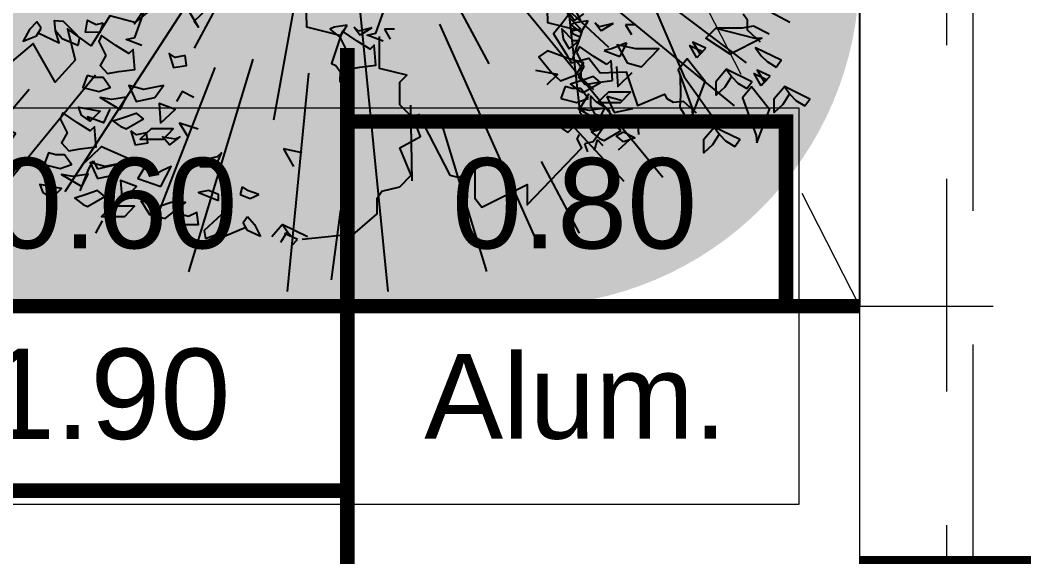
# Model space of a CAD drawing. Header units: millimetres. Extents: x 1555 to 3397, y 790 to 1592.
# Drawn here: x 1650 to 1650.751, y 809.646 to 810.047 of the extents above; entities that cross this region are included whole.
import ezdxf
from ezdxf.enums import TextEntityAlignment as Align

# ---------------------------------------------------------------- set-up
doc = ezdxf.new("R2010")
doc.units = ezdxf.units.MM
doc.linetypes.add('HIDDEN2', pattern=[4.7625, 3.175, -1.5875])
doc.layers.get('0').update_dxf_attribs({"lineweight": 5})
for name, color, linetype, lineweight in [('0-Hach de Muro Alto', 145, 'Continuous', 5), ('0-Muro Alto', 145, 'Continuous', 5), ('1 simbolos', 250, 'Continuous', 9), ('VEGETACIÓN GRASS', 116, 'Continuous', 13), ('ventana alta', 141, 'HIDDEN2', 18)]:
    doc.layers.add(name, color=color, linetype=linetype, lineweight=lineweight)
for name, color, linetype, lineweight, true_color in [('1 numeracion puertas ventanas', 7, 'Continuous', 9, 0x504a45), ('PISO LM', 7, 'Continuous', 25, 0x484242), ('PROYECCION01', 7, 'HIDDEN2', 9, 0x6c4856)]:
    doc.layers.add(name, color=color, linetype=linetype, lineweight=lineweight, true_color=true_color)
doc.layers.add('ARBOLES', color=62, linetype='Continuous')
doc.styles.add('PEQUEÑO', font='sanss___.ttf', dxfattribs={"height": 0.075})
doc.styles.add('TEX-10', font='swissel.ttf', dxfattribs={"height": 0.1})

# ---------------------------------------------------------------- blocks, each defined once
blk = doc.blocks.new('A$C77297A4A')
at = {"layer": 'ARBOLES'}
for points in [[(-130.819, 75.976), (-131.847, 74.996), (-131.669, 74.745), (-132.444, 76.08)], [(-133.71, 75.43), (-134.197, 75.026), (-134.313, 74.938), (-135.353, 75.225), (-135.738, 74.597), (-136.125, 73.967), (-137.109, 74.679), (-136.792, 73.381), (-137.626, 72.46), (-138.537, 74.064), (-139.868, 72.95)], [(-123.025, 83.394), (-122.326, 82.478), (-121.083, 80.995), (-119.88, 79.561), (-118.112, 78.96), (-114.021, 78.657), (-112.114, 74.184), (-111.479, 72.693), (-110.2, 70.906)], [(-131.802, 80.841), (-131.96, 79.47), (-132.348, 78.435), (-132.664, 77.81), (-132.991, 76.884), (-134.332, 74.856)], [(-108.308, 74.13), (-108.846, 74.628), (-108.846, 75.041), (-109.026, 75.29)], [(-115.664, 75.309), (-116.052, 75.031), (-116.247, 75.313), (-116.541, 74.923), (-116.914, 74.465), (-116.372, 73.613), (-116.171, 73.271), (-115.442, 73.462), (-115.058, 72.958), (-114.965, 72.846), (-113.887, 72.892), (-113.653, 72.193), (-113.418, 71.493), (-112.299, 71.964), (-112.199, 71.792), (-111.934, 71.637), (-111.523, 71.677), (-110.975, 71.19)], [(-116.217, 78.705), (-115.837, 77.571), (-116.273, 75.313), (-115.817, 71.205), (-115.337, 70.685)], [(-127.208, 75.84), (-127.175, 74.762), (-126.461, 74.58), (-125.745, 74.396), (-126.133, 73.246), (-125.954, 73.159), (-125.78, 72.906), (-125.79, 72.493), (-125.264, 71.983)], [(-117.189, 76.021), (-117.155, 74.943), (-116.441, 74.761), (-115.726, 74.577), (-116.114, 73.427), (-115.935, 73.34), (-115.761, 73.087), (-115.771, 72.674), (-115.244, 72.164)], [(-123.996, 74.167), (-124.655, 74.416), (-124.296, 74.5), (-123.891, 75.627), (-123.711, 75.958), (-123.532, 75.627), (-122.814, 75.793), (-122.273, 75.876), (-122.035, 76.289), (-122.334, 76.456), (-121.975, 76.787), (-121.555, 77.202)], [(-134.015, 73.986), (-134.674, 74.235), (-134.315, 74.319), (-133.91, 75.446), (-133.731, 75.777), (-133.551, 75.446), (-132.833, 75.613), (-132.293, 75.695), (-132.054, 76.108), (-132.354, 76.275), (-131.994, 76.606), (-131.574, 77.021)], [(-105.31, 75.952), (-104.44, 75.534), (-104.597, 76.039), (-104.639, 76.455), (-104.279, 76.439), (-103.763, 75.92), (-103.591, 75.745), (-103.665, 75.417), (-104.312, 75.695), (-104.597, 76.039)], [(-115.78, 74.32), (-116.094, 74.458), (-116.144, 74.593), (-115.785, 74.675), (-116.203, 75.09), (-116.323, 75.337), (-116.562, 75.917), (-116.144, 75.753), (-115.785, 75.006)], [(-126.029, 74.753), (-126.208, 74.671)], [(-125.488, 74.837), (-126.029, 74.753)], [(-125.788, 74.34), (-125.488, 74.837)], [(-125.19, 74.753), (-124.95, 74.422)], [(-125.011, 74.588), (-125.19, 74.753)], [(-124.454, 74.715), (-125.011, 74.588)], [(-124.454, 74.715), (-124.95, 74.422)], [(-116.009, 74.934), (-116.189, 74.852)], [(-116.189, 74.852), (-115.769, 74.521)], [(-115.469, 75.018), (-116.009, 74.934)], [(-115.769, 74.521), (-115.469, 75.018)], [(-114.992, 74.769), (-115.171, 74.934)], [(-115.171, 74.934), (-114.931, 74.603)], [(-114.435, 74.896), (-114.992, 74.769)], [(-114.435, 74.896), (-114.931, 74.603)], [(-113.913, 74.852), (-113.674, 74.438)], [(-113.493, 74.852), (-113.913, 74.852)], [(-107.944, 74.46), (-108.603, 74.791), (-109.082, 74.707), (-110.159, 74.707), (-108.542, 74.294), (-108.244, 74.294), (-109.561, 73.632), (-110.579, 74.294), (-110.159, 74.707)], [(-127.356, 65.952), (-125.466, 66.141), (-125.561, 65.858), (-124.238, 66.991), (-124.238, 67.652), (-124.049, 67.936), (-123.292, 68.125), (-122.82, 68.597), (-123.292, 69.731), (-122.442, 70.203), (-122.725, 70.959), (-123.292, 71.526), (-123.292, 72.47), (-123.009, 72.754), (-124.143, 73.037), (-124.143, 74.36)], [(-126.208, 74.671), (-125.788, 74.34)], [(-123.932, 74.671), (-123.693, 74.257)], [(-123.512, 74.671), (-123.932, 74.671)], [(-115.83, 73.941), (-115.949, 73.692)], [(-115.23, 73.526), (-115.83, 73.941)], [(-114.451, 73.858), (-114.81, 73.774)], [(-113.878, 74.096), (-114.451, 73.858)], [(-113.878, 74.096), (-114.152, 73.526)], [(-115.949, 73.692), (-115.65, 73.112)], [(-114.692, 73.195), (-115.23, 73.526)], [(-114.81, 73.774), (-114.152, 73.526)], [(-115.65, 73.112), (-115.889, 72.699)], [(-114.512, 73.361), (-114.692, 73.195)], [(-114.451, 72.532), (-114.512, 73.361)], [(-114.295, 73.111), (-114.235, 72.282), (-113.636, 72.862)], [(-117.17, 72.366), (-116.75, 72.78), (-117.648, 72.946)], [(-115.889, 72.699), (-115.589, 72.366)], [(-111.645, 72.745), (-111.625, 71.905), (-111.662, 71.42), (-111.268, 70.796)], [(-109.517, 72.7), (-109.787, 72.254), (-110.146, 71.923), (-110.146, 72.503), (-109.726, 73)], [(-116.428, 72.284), (-116.607, 71.786)], [(-116.128, 72.201), (-116.428, 72.284)], [(-115.769, 72.201), (-116.128, 72.201)], [(-115.469, 71.786), (-115.769, 72.201)], [(-115.589, 72.366), (-115.11, 72.45)], [(-115.11, 72.45), (-114.451, 72.532)], [(-107.104, 71.981), (-107.375, 71.535), (-107.734, 71.204), (-107.734, 71.783), (-107.314, 72.281)], [(-131.859, 71.834), (-132.339, 72.082), (-132.579, 71.667)], [(-116.607, 71.786), (-115.949, 71.622)], [(-115.949, 71.622), (-115.469, 71.786)], [(-115.437, 71.974), (-115.796, 71.394)], [(-115.378, 71.892), (-115.378, 71.477)], [(-115.138, 71.643), (-115.378, 71.892)], [(-114.692, 71.87), (-114.392, 71.207)], [(-114.092, 71.704), (-114.692, 71.87)], [(-135.347, 71.348), (-135.62, 70.778), (-136.279, 71.027), (-136.173, 70.84), (-136.532, 71.088), (-136.651, 71.42), (-135.753, 71.254), (-136.173, 70.84)], [(-115.41, 71.291), (-115.889, 71.373)], [(-115.889, 71.373), (-115.051, 70.876)], [(-115.796, 71.394), (-115.437, 71.063)], [(-114.787, 71.386), (-115.41, 71.291)], [(-115.378, 71.477), (-115.199, 71.146)], [(-114.599, 71.312), (-115.138, 71.643)], [(-114.787, 71.386), (-115.051, 70.876)], [(-114.392, 71.207), (-113.613, 71.373)], [(-122.536, 71.148), (-121.213, 68.597), (-120.835, 68.503), (-120.174, 68.975), (-120.174, 67.652), (-119.89, 67.275), (-118, 68.219), (-118, 67.369), (-115.732, 69.731), (-115.921, 70.109), (-115.826, 70.298)], [(-115.889, 70.793), (-116.787, 70.96)], [(-116.787, 70.96), (-116.668, 70.627)], [(-115.437, 71.063), (-115.378, 70.483)], [(-115.199, 71.146), (-114.479, 70.897)], [(-114.479, 70.897), (-114.599, 71.312)], [(-113.433, 71.124), (-113.374, 70.296)], [(-131.68, 70.508), (-132.459, 70.756), (-132.1, 70.177)], [(-116.668, 70.627), (-116.309, 70.38)], [(-116.309, 70.38), (-115.889, 70.793)], [(-115.378, 70.483), (-114.839, 70.566)], [(-115.342, 70.4), (-114.871, 70.544)], [(-114.839, 70.566), (-115.258, 69.986)], [(-114.392, 70.711), (-114.871, 70.544)], [(-114.092, 70.462), (-114.392, 70.711)], [(-110.026, 70.302), (-110.296, 69.856), (-110.655, 69.525), (-110.655, 70.104), (-110.235, 70.602)], [(-115.342, 70.4), (-114.992, 70.131)], [(-114.992, 70.131), (-114.81, 70.047)], [(-114.81, 70.047), (-114.092, 70.462)], [(-114.299, 70.235), (-113.999, 70.401)], [(-113.999, 69.986), (-114.299, 70.235)], [(-113.999, 70.401), (-113.52, 70.152)], [(-113.52, 70.152), (-113.999, 69.986)], [(-136.481, 69.051), (-136.122, 69.382), (-135.702, 69.797), (-134.563, 69.299)], [(-128.134, 69.702), (-127.714, 68.956)], [(-127.355, 69.536), (-128.134, 69.702)], [(-115.258, 69.986), (-115.617, 69.904)], [(-115.617, 69.904), (-115.498, 69.573)], [(-115.207, 69.624), (-115.078, 70.07)], [(-114.839, 69.821), (-115.078, 70.07)], [(-113.768, 70.062), (-114.224, 69.64)], [(-136.577, 67.953), (-136.218, 68.864), (-136.039, 69.195)], [(-136.039, 69.195), (-135.859, 68.864)], [(-135.859, 68.864), (-135.141, 69.03)], [(-135.141, 69.03), (-134.601, 69.113)], [(-129.854, 68.116), (-129.931, 67.797)], [(-129.854, 68.116), (-129.632, 67.963)], [(-129.931, 67.797), (-129.511, 67.632)], [(-129.152, 67.797), (-129.632, 67.963)], [(-129.511, 67.632), (-129.152, 67.797)], [(-129.811, 66.637), (-129.632, 66.886)], [(-129.632, 66.886), (-129.332, 66.555)], [(-130.463, 66.495), (-130.59, 66.057)], [(-129.702, 66.436), (-130.59, 66.057)], [(-129.632, 66.306), (-129.811, 66.637)], [(-129.332, 66.555), (-129.093, 66.057)], [(-128.614, 66.057), (-128.194, 66.555)], [(-127.955, 66.224), (-128.194, 66.555)], [(-127.13, 66.039), (-128.194, 66.555)], [(-129.093, 66.057), (-129.632, 66.306)], [(-127.984, 66.255), (-128.255, 65.809)], [(-127.549, 65.938), (-128.088, 66.185)], [(-127.714, 65.975), (-127.955, 66.224)], [(-127.788, 65.689), (-127.549, 65.938)]]:
    blk.add_lwpolyline(points, dxfattribs=at)
for points in [[(-105.192, 76.148), (-105.361, 76.405), (-105.675, 76.087), (-105.935, 75.601), (-105.386, 75.825)], [(-102.604, 76.364), (-102.742, 75.957), (-103.341, 75.983), (-103.258, 76.478), (-102.907, 76.295)], [(-135.514, 73.573), (-135.753, 73.16), (-135.453, 72.827), (-134.974, 72.911), (-134.315, 72.993), (-134.376, 73.822), (-134.556, 73.655), (-135.094, 73.986), (-135.694, 74.401), (-135.812, 74.153)], [(-125.495, 73.754), (-125.734, 73.341), (-125.434, 73.008), (-124.955, 73.092), (-124.296, 73.174), (-124.357, 74.003), (-124.536, 73.836), (-125.075, 74.167), (-125.674, 74.582), (-125.793, 74.334)], [(-116.264, 73.847), (-115.844, 74.178), (-116.083, 74.178), (-116.562, 74.675), (-116.503, 74.262)], [(-113.848, 73.263), (-113.25, 73.098), (-112.53, 73.842), (-113.489, 73.842), (-114.268, 74.009)], [(-110.947, 73.475), (-111.245, 73.987), (-110.723, 73.737)], [(-110.579, 73.88), (-111.118, 74.127), (-110.818, 73.632)], [(-107.654, 73.093), (-107.447, 73.381), (-108.511, 73.896), (-108.272, 73.565), (-108.031, 73.317)], [(-132.218, 73.573), (-132.638, 73.491), (-132.879, 73.655), (-132.698, 73.076), (-132.159, 73.16)], [(-116.982, 72.854), (-116.623, 72.523), (-115.964, 72.771), (-115.664, 73.267), (-116.264, 73.433), (-117.162, 73.764), (-117.521, 73.516)], [(-111.132, 71.11), (-110.601, 72.486), (-111.359, 73.435), (-111.729, 72.977), (-111.161, 71.407)], [(-136.292, 72.744), (-136.471, 72.247), (-135.812, 72.082), (-135.333, 72.247), (-135.633, 72.662), (-135.992, 72.662)], [(-115.853, 72.117), (-115.671, 72.033), (-114.953, 72.448), (-115.253, 72.697), (-115.732, 72.531), (-116.204, 72.386)], [(-108.87, 72.196), (-108.662, 72.485), (-109.726, 73), (-109.487, 72.669), (-109.247, 72.42)], [(-108.274, 72.314), (-108.573, 72.826), (-108.05, 72.575)], [(-107.907, 72.719), (-108.445, 72.966), (-108.146, 72.47)], [(-133.477, 71.834), (-133.118, 72.331), (-133.956, 72.165), (-134.556, 72.331), (-134.256, 71.667)], [(-108.459, 69.949), (-107.928, 71.325), (-108.686, 72.273), (-109.057, 71.815), (-108.488, 70.246)], [(-106.457, 71.477), (-106.25, 71.765), (-107.314, 72.281), (-107.075, 71.95), (-106.834, 71.701)], [(-134.651, 71.847), (-135.274, 71.751), (-135.753, 71.834), (-134.915, 71.336)], [(-114.12, 71.627), (-113.715, 72.048), (-114.629, 72.048), (-115.085, 71.627)], [(-133.238, 70.756), (-132.638, 71.336), (-133.297, 71.585)], [(-137.417, 70.944), (-137.119, 70.364), (-137.358, 69.951), (-137.058, 69.618), (-136.579, 69.702), (-135.92, 69.785), (-135.981, 70.613), (-136.161, 70.447), (-136.699, 70.778), (-137.299, 71.193)], [(-133.956, 70.923), (-134.674, 70.508), (-134.855, 70.592), (-135.206, 70.86), (-134.735, 71.005), (-134.256, 71.172)], [(-133.123, 70.101), (-132.717, 70.523), (-133.632, 70.523), (-134.088, 70.101)], [(-109.379, 69.798), (-109.171, 70.086), (-110.235, 70.602), (-109.996, 70.271), (-109.756, 70.022)], [(-134.484, 70.447), (-134.303, 69.867), (-133.764, 69.951), (-133.823, 70.364), (-134.243, 70.282)], [(-132.626, 70.116), (-132.446, 70.198), (-132.866, 69.867), (-133.165, 70.198)], [(-138.076, 69.039), (-137.417, 68.874), (-136.938, 69.039), (-137.238, 69.454), (-137.597, 69.454), (-137.897, 69.536)], [(-131.608, 68.956), (-130.949, 68.956), (-130.71, 69.536), (-130.89, 69.371), (-131.549, 69.205)], [(-135.861, 68.459), (-135.082, 68.625), (-134.723, 69.123), (-135.561, 68.956), (-136.161, 69.123)], [(-133.226, 68.128), (-132.806, 68.956), (-133.165, 68.791), (-133.464, 68.625), (-133.944, 68.874), (-134.184, 68.459)], [(-136.52, 68.128), (-136.256, 68.638), (-136.879, 68.543), (-137.358, 68.625)], [(-138.137, 67.879), (-137.778, 67.632), (-137.358, 68.045), (-138.256, 68.212)], [(-134.843, 67.548), (-134.243, 68.128), (-134.902, 68.376)], [(-136.46, 67.383), (-136.279, 67.299), (-135.561, 67.714), (-135.861, 67.963), (-136.34, 67.797), (-136.811, 67.652)], [(-130.829, 67.548), (-130.829, 67.797), (-131.249, 67.963), (-131.667, 67.879)], [(-134.728, 66.892), (-134.322, 67.314), (-135.237, 67.314), (-135.693, 66.892)], [(-134.064, 67.548), (-133.705, 66.968), (-133.046, 66.803), (-132.208, 67.466), (-132.806, 67.466), (-133.285, 67.299)], [(-132.087, 66.886), (-132.387, 66.968), (-132.267, 66.555), (-131.667, 66.555), (-131.728, 67.052)], [(-131.369, 65.975), (-130.71, 66.224), (-130.411, 66.555), (-130.35, 66.968), (-130.71, 66.968), (-131.249, 66.472), (-131.429, 66.306)]]:
    blk.add_lwpolyline(points, close=True, dxfattribs=at)
blk = doc.blocks.new('A$C3A994C8D')
at = {"layer": 'ARBOLES', "color": 82}
for p, q in [((-3.393, 5.0153), (-3.6828, 3.2583)), ((-3.393, 5.0153), (-2.1498, 2.2727)), ((-3.393, 5.0153), (-2.0157, 3.7257)), ((-1.014, 4.6229), (-0.4219, 4.5252)), ((-1.5231, 4.5269), (-0.5877, 4.2174)), ((-2.301, 4.4568), (-1.3827, 4.0434)), ((-1.8002, 4.4161), (-0.5746, 3.955)), ((-2.1847, 4.2642), (-0.8356, 3.4256)), ((-3.1048, 3.0103), (-3.2896, 4.2258)), ((-3.6643, 4.046), (-4.1313, 2.216)), ((-1.4027, 2.8186), (-2.3644, 3.8545)), ((-1.4475, 3.5481), (-1.0454, 3.3292)), ((-3.3369, 3.3081), (-3.294, 2.0057)), ((-3.001, 3.3351), (-2.7088, 2.0828)), ((-2.3735, 3.35), (-2.2245, 2.9313)), ((-2.1713, 3.311), (-1.6387, 2.5679)), ((-1.5421, 3.2822), (-1.1949, 2.9572)), ((-3.5324, 3.1902), (-3.5778, 2.145)), ((-4.1803, 2.9226), (-4.4533, 2.1969)), ((-4.5227, 2.7179), (-4.6783, 2.3265)), ((-2.5653, 2.6366), (-2.4864, 2.2294)), ((-3.8694, 2.127), (-3.8831, 2.0442))]:
    blk.add_line(p, q, dxfattribs=at)
blk = doc.blocks.new('TipoVentana')
for p, q in [((0, -0.35), (0, 0)), ((-0.4, -0.175), (0.4, -0.175))]:
    blk.add_line(p, q)
blk.add_lwpolyline([(-0.4, -0.35), (0.4, -0.35), (0.4, 0), (-0.4, 0)], close=True)
at = {"style": 'PEQUEÑO', "flags": 4}
for tag, p in [('ALFEIZ.', (0.20622, -0.12815)), ('ALTO', (0.19929, -0.29678))]:
    blk.add_attdef(tag, text='', height=0.075, dxfattribs=at).set_placement(p, align=Align.CENTER)
at = {"style": 'PEQUEÑO'}
for tag, p in [('TIPO', (-0.19611, -0.13046)), ('ANCHO', (-0.20073, -0.29678))]:
    blk.add_attdef(tag, text='', height=0.075, dxfattribs=at).set_placement(p, align=Align.CENTER)

msp = doc.modelspace()

# ---------------------------------------------------------------- hatches: boundary and pattern name
at = {"layer": 'VEGETACIÓN GRASS'}
h = msp.add_hatch(dxfattribs=at)
h.set_pattern_fill('AR-SAND', color=256, scale=0.0015, angle=90, style=0)
h.set_pattern_definition([(127.5, (24.81287, -42.492595), (-0.0734119856, -0.002400047), [0, -0.057912, 0, -0.06477, 0, -0.0619125]), (97.5, (24.81287, -42.49259), (-0.107523765, 0.0674284925), [0, -0.031242, 0, -0.052197, 0, -0.0200025]), (57.5, (24.81287, -42.53946), (-0.0002155777, 0.1186488555), [0, -0.01905, 0, -0.06858, 0, -0.089535]), (47.5, (24.81287, -42.53946), (-0.0334393985, 0.114533468), [0, -0.009525, 0, -0.044958, 0, -0.051435])])
edge = h.paths.add_edge_path()
edge.add_arc((1648.78696, 810.04535), 0.21271, 169.74579, 274.22863)
edge.add_line((1648.80265, 809.83322), (1650.37765, 809.83322))
edge.add_arc((1650.37765, 810.08322), 0.25, 270, 360)
edge.add_line((1650.62765, 810.08322), (1650.62765, 812.03322))
edge.add_line((1650.62765, 812.03322), (1648.57765, 812.03322))
edge.add_line((1648.57765, 812.03322), (1648.57765, 810.08322))

# ---------------------------------------------------------------- linework, layer by layer
at = {"layer": '0-Hach de Muro Alto', "const_width": 0.04}
msp.add_lwpolyline([(1651.30765, 808.81322), (1650.75765, 808.81322), (1650.75765, 809.62572), (1650.64765, 809.62572), (1650.64765, 808.70322), (1651.30765, 808.70322), (1651.30765, 808.72122)], close=True, dxfattribs=at)
at = {"layer": '0-Muro Alto'}
for points in [[(1650.77765, 810.44572), (1650.62765, 810.44572), (1650.62765, 809.64572), (1650.77765, 809.64572)], [(1651.32765, 808.83322), (1650.77765, 808.83322), (1650.77765, 809.64572), (1650.62765, 809.64572), (1650.62765, 808.68322), (1650.62765, 808.68322), (1651.32765, 808.68322), (1651.32765, 808.72122)]]:
    msp.add_lwpolyline(points, close=True, dxfattribs=at)
at = {"layer": '1 numeracion puertas ventanas', "linetype": 'Continuous', "const_width": 0.0108}
for points in [[(1650.24447, 809.64024), (1650.24447, 810.02615)], [(1650.24447, 809.97115), (1650.57265, 809.97115), (1650.57265, 809.83319)], [(1649.86129, 809.83322), (1650.62765, 809.83319)], [(1650.24447, 809.69524), (1649.91629, 809.69524), (1649.91629, 809.83322)]]:
    msp.add_lwpolyline(points, dxfattribs=at)
at = {"layer": 'PISO LM'}
msp.add_lwpolyline([(1648.57765, 812.03322), (1650.62765, 812.03322), (1650.62765, 809.83322), (1648.57765, 809.83322)], close=True, dxfattribs=at)
at = {"layer": 'PROYECCION01', "linetype": 'HIDDEN2', "ltscale": 0.03}
for p, q in [((1648.57765, 813.83322), (1650.62765, 809.83322)), ((1650.62765, 809.83322), (1652.12765, 809.83322))]:
    msp.add_line(p, q, dxfattribs=at)
at = {"layer": 'ventana alta', "ltscale": 0.05}
msp.add_lwpolyline([(1650.71265, 810.44572), (1650.69265, 810.44572), (1650.69265, 809.64572), (1650.71265, 809.64572)], close=True, dxfattribs=at)

# ---------------------------------------------------------------- block references
at = {"layer": '1 simbolos', "linetype": 'Continuous'}
ref = msp.add_blockref('TipoVentana', (1650.24447, 809.68524), dxfattribs=dict(at, xscale=0.8454515097599824, yscale=0.8454515097599824, zscale=0.8454515097599824, rotation=180))
ref.add_attrib('ALFEIZ.', '1.90', dxfattribs={"layer": '0', "height": 0.0675, "style": 'TEX-10', "flags": 4}).set_placement((1650.06533, 809.73383), align=Align.CENTER)
ref.add_attrib('TIPO', 'Alum.', dxfattribs={"layer": '0', "height": 0.063409, "style": 'PEQUEÑO'}).set_placement((1650.41522, 809.73404), align=Align.CENTER)
ref.add_attrib('ANCHO', '0.80', dxfattribs={"layer": '0', "height": 0.0675, "style": 'TEX-10'}).set_placement((1650.41452, 809.87631), align=Align.CENTER)
ref.add_attrib('ALTO', '0.60', dxfattribs={"layer": '0', "height": 0.0675, "style": 'TEX-10', "flags": 4}).set_placement((1650.07059, 809.8764), align=Align.CENTER)
at = {"layer": 'ARBOLES', "xscale": 0.1275000000000091, "yscale": 0.1275000000000091, "zscale": 0.1275000000000091, "rotation": 341.2667622579461}
msp.add_blockref('A$C3A994C8D', (1650.44125, 809.48176), dxfattribs=at)
at = {"layer": 'ARBOLES', "xscale": 0.0180000000000109, "yscale": 0.0180000000000109, "zscale": 0.0180000000000109}
for p in [(1652.50311, 808.6962), (1651.90879, 808.67035)]:
    msp.add_blockref('A$C77297A4A', p, dxfattribs=at)

doc.saveas('drawing.dxf')
